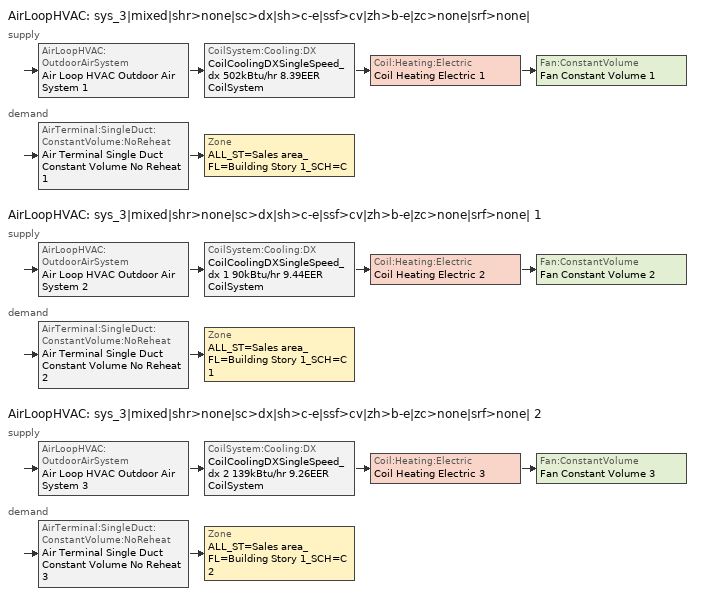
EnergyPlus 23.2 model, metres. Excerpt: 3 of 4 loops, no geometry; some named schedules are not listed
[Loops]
AirLoopHVAC 'sys_3|mixed|shr>none|sc>dx|sh>c-e|ssf>cv|zh>b-e|zc>none|srf>none|'
 supply: AirLoopHVAC:OutdoorAirSystem 'Air Loop HVAC Outdoor Air System 1' > CoilSystem:Cooling:DX 'CoilCoolingDXSingleSpeed_dx 502kBtu/hr 8.39EER CoilSystem' > Coil:Heating:Electric 'Coil Heating Electric 1' > Fan:ConstantVolume 'Fan Constant Volume 1'
 demand: AirTerminal:SingleDuct:ConstantVolume:NoReheat 'Air Terminal Single Duct Constant Volume No Reheat 1' > Zone 'ALL_ST=Sales area_FL=Building Story 1_SCH=C'
AirLoopHVAC 'sys_3|mixed|shr>none|sc>dx|sh>c-e|ssf>cv|zh>b-e|zc>none|srf>none| 1'
 supply: AirLoopHVAC:OutdoorAirSystem 'Air Loop HVAC Outdoor Air System 2' > CoilSystem:Cooling:DX 'CoilCoolingDXSingleSpeed_dx 1 90kBtu/hr 9.44EER CoilSystem' > Coil:Heating:Electric 'Coil Heating Electric 2' > Fan:ConstantVolume 'Fan Constant Volume 2'
 demand: AirTerminal:SingleDuct:ConstantVolume:NoReheat 'Air Terminal Single Duct Constant Volume No Reheat 2' > Zone 'ALL_ST=Sales area_FL=Building Story 1_SCH=C 1'
AirLoopHVAC 'sys_3|mixed|shr>none|sc>dx|sh>c-e|ssf>cv|zh>b-e|zc>none|srf>none| 2'
 supply: AirLoopHVAC:OutdoorAirSystem 'Air Loop HVAC Outdoor Air System 3' > CoilSystem:Cooling:DX 'CoilCoolingDXSingleSpeed_dx 2 139kBtu/hr 9.26EER CoilSystem' > Coil:Heating:Electric 'Coil Heating Electric 3' > Fan:ConstantVolume 'Fan Constant Volume 3'
 demand: AirTerminal:SingleDuct:ConstantVolume:NoReheat 'Air Terminal Single Duct Constant Volume No Reheat 3' > Zone 'ALL_ST=Sales area_FL=Building Story 1_SCH=C 2'
[ZoneControl:Thermostat] Temperature Difference Between Cutout And Setpoint {deltaC}=0
Name | Zone or ZoneList | Control Type Schedule | Control 1
ALL_ST=Sales area_FL=Building Story 1_SCH=C Thermostat | ALL_ST=Sales area_FL=Building Story 1_SCH=C | ALL_ST=Sales area_FL=Building Story 1_SCH=C Thermostat Schedule | Space Function Sales area Thermostat 21
ALL_ST=Sales area_FL=Building Story 1_SCH=C 1 Thermostat | ALL_ST=Sales area_FL=Building Story 1_SCH=C 1 | ALL_ST=Sales area_FL=Building Story 1_SCH=C 1 Thermostat Schedule | Space Function Sales area Thermostat 22
ALL_ST=Sales area_FL=Building Story 1_SCH=C 2 Thermostat | ALL_ST=Sales area_FL=Building Story 1_SCH=C 2 | ALL_ST=Sales area_FL=Building Story 1_SCH=C 2 Thermostat Schedule | Space Function Sales area Thermostat 23
[ThermostatSetpoint:DualSetpoint] Heating Setpoint Temperature Schedule=NECB-C-Thermostat Setpoint-Heating; Cooling Setpoint Temperature Schedule=NECB-C-Thermostat Setpoint-Cooling
Space Function Sales area Thermostat 21; Space Function Sales area Thermostat 22; Space Function Sales area Thermostat 23
[ZoneHVAC:Baseboard:Convective:Electric] Availability Schedule=Always On Discrete; Heating Design Capacity {W}=Autosize; Efficiency=1
Zone HVAC Baseboard Convective Electric 1; Zone HVAC Baseboard Convective Electric 2; Zone HVAC Baseboard Convective Electric 3
[AirTerminal:SingleDuct:ConstantVolume:NoReheat] Availability Schedule=Always On Discrete; Maximum Air Flow Rate {m3/s}=AutoSize
Air Terminal Single Duct Constant Volume No Reheat 1; Air Terminal Single Duct Constant Volume No Reheat 2; Air Terminal Single Duct Constant Volume No Reheat 3
[Zone equipment]
ALL_ST=Sales area_FL=Building Story 1_SCH=C: Zone HVAC Baseboard Convective Electric 1, Air Terminal Single Duct Constant Volume No Reheat 1
ALL_ST=Sales area_FL=Building Story 1_SCH=C 1: Zone HVAC Baseboard Convective Electric 2, Air Terminal Single Duct Constant Volume No Reheat 2
ALL_ST=Sales area_FL=Building Story 1_SCH=C 2: Zone HVAC Baseboard Convective Electric 3, Air Terminal Single Duct Constant Volume No Reheat 3
[Sizing:Zone] Zone Cooling Design Supply Air Temperature Input Method=TemperatureDifference; Zone Cooling Design Supply Air Temperature {C}=14; Zone Cooling Design Supply Air Temperature Difference {deltaC}=11; Zone Heating Design Supply Air Temperature Input Method=TemperatureDifference; Zone Heating Design Supply Air Temperature {C}=40; Zone Heating Design Supply Air Temperature Difference {deltaC}=21; Zone Cooling Design Supply Air Humidity Ratio {kgWater/kgDryAir}=0.0085; Zone Heating Design Supply Air Humidity Ratio {kgWater/kgDryAir}=0.008; Zone Heating Sizing Factor=1.3; Zone Cooling Sizing Factor=1.1; Cooling Design Air Flow Method=DesignDay; Cooling Design Air Flow Rate {m3/s}=0; Cooling Minimum Air Flow per Zone Floor Area {m3/s-m2}=0.000762; Cooling Minimum Air Flow {m3/s}=0; Cooling Minimum Air Flow Fraction=0; Heating Design Air Flow Method=DesignDay; Heating Design Air Flow Rate {m3/s}=0; Heating Maximum Air Flow per Zone Floor Area {m3/s-m2}=0.002032; Heating Maximum Air Flow {m3/s}=0.141576; Heating Maximum Air Flow Fraction=0.3; Account for Dedicated Outdoor Air System=No; Zone Load Sizing Method=Sensible Load Only No Latent Load; Zone Latent Cooling Design Supply Air Humidity Ratio Input Method=HumidityRatioDifference; Zone Cooling Design Supply Air Humidity Ratio Difference {kgWater/kgDryAir}=0.005; Zone Latent Heating Design Supply Air Humidity Ratio Input Method=HumidityRatioDifference; Zone Humidification Design Supply Air Humidity Ratio Difference {kgWater/kgDryAir}=0.005
Name | Design Specification Outdoor Air Object
ALL_ST=Sales area_FL=Building Story 1_SCH=C | ALL_ST=Sales area_FL=Building Story 1_SCH=C DSOA Space List
ALL_ST=Sales area_FL=Building Story 1_SCH=C 1 | ALL_ST=Sales area_FL=Building Story 1_SCH=C 1 DSOA Space List
ALL_ST=Sales area_FL=Building Story 1_SCH=C 2 | ALL_ST=Sales area_FL=Building Story 1_SCH=C 2 DSOA Space List
[Controller:MechanicalVentilation] Demand Controlled Ventilation=No; System Outdoor Air Method=ZoneSum; Design Specification Outdoor Air Object Name 1=Space Function Sales area Ventilation
Name | Availability Schedule | Zone or ZoneList Name 1
Controller Mechanical Ventilation 1 | sys_3|mixed|shr>none|sc>dx|sh>c-e|ssf>cv|zh>b-e|zc>none|srf>none| Occ Sch | ALL_ST=Sales area_FL=Building Story 1_SCH=C
Controller Mechanical Ventilation 2 | sys_3|mixed|shr>none|sc>dx|sh>c-e|ssf>cv|zh>b-e|zc>none|srf>none| 1 Occ Sch | ALL_ST=Sales area_FL=Building Story 1_SCH=C 1
Controller Mechanical Ventilation 3 | sys_3|mixed|shr>none|sc>dx|sh>c-e|ssf>cv|zh>b-e|zc>none|srf>none| 2 Occ Sch | ALL_ST=Sales area_FL=Building Story 1_SCH=C 2
[DesignSpecification:OutdoorAir]
Space Function Sales area Ventilation: Outdoor Air Method=Sum; Outdoor Air Flow per Person {m3/s-person}=0; Outdoor Air Flow per Zone Floor Area {m3/s-m2}=0.001524; Outdoor Air Flow per Zone {m3/s}=0; Outdoor Air Flow Air Changes per Hour {1/hr}=0
[DesignSpecification:OutdoorAir:SpaceList] Space Design Specification Outdoor Air Object Name 1=Space Function Sales area Ventilation
ALL_ST=Sales area_FL=Building Story 1_SCH=C DSOA Space List: Space Name 1=LGstore2; Space Name 2=SMstore1; Space Design Specification Outdoor Air Object Name 2=Space Function Sales area Ventilation; Space Name 3=SMstore2; Space Design Specification Outdoor Air Object Name 3=Space Function Sales area Ventilation; Space Name 4=SMstore3; Space Design Specification Outdoor Air Object Name 4=Space Function Sales area Ventilation; Space Name 5=SMstore4; Space Design Specification Outdoor Air Object Name 5=Space Function Sales area Ventilation; Space Name 6=SMstore5; Space Design Specification Outdoor Air Object Name 6=Space Function Sales area Ventilation; Space Name 7=SMstore6; Space Design Specification Outdoor Air Object Name 7=Space Function Sales area Ventilation; Space Name 8=SMstore7; Space Design Specification Outdoor Air Object Name 8=Space Function Sales area Ventilation
ALL_ST=Sales area_FL=Building Story 1_SCH=C 1 DSOA Space List: Space Name 1=SMstore8
ALL_ST=Sales area_FL=Building Story 1_SCH=C 2 DSOA Space List: Space Name 1=LGstore1
[AirLoopHVAC] Design Supply Air Flow Rate {m3/s}=AutoSize; Design Return Air Flow Fraction of Supply Air Flow=1
sys_3|mixed|shr>none|sc>dx|sh>c-e|ssf>cv|zh>b-e|zc>none|srf>none|; sys_3|mixed|shr>none|sc>dx|sh>c-e|ssf>cv|zh>b-e|zc>none|srf>none| 1; sys_3|mixed|shr>none|sc>dx|sh>c-e|ssf>cv|zh>b-e|zc>none|srf>none| 2
[Sizing:System] Type of Load to Size On=Sensible; Design Outdoor Air Flow Rate {m3/s}=Autosize; Central Heating Maximum System Air Flow Ratio=1; Preheat Design Temperature {C}=7; Preheat Design Humidity Ratio {kgWater/kgDryAir}=0.008; Precool Design Temperature {C}=13; Precool Design Humidity Ratio {kgWater/kgDryAir}=0.008; Central Cooling Design Supply Air Temperature {C}=13; Central Heating Design Supply Air Temperature {C}=43; Type of Zone Sum to Use=NonCoincident; 100% Outdoor Air in Cooling=No; 100% Outdoor Air in Heating=No; Central Cooling Design Supply Air Humidity Ratio {kgWater/kgDryAir}=0.0085; Central Heating Design Supply Air Humidity Ratio {kgWater/kgDryAir}=0.008; Cooling Supply Air Flow Rate Method=DesignDay; Cooling Supply Air Flow Rate {m3/s}=0; Cooling Supply Air Flow Rate Per Floor Area {m3/s-m2}=0.00996765; Cooling Fraction of Autosized Cooling Supply Air Flow Rate=1; Cooling Supply Air Flow Rate Per Unit Cooling Capacity {m3/s-W}=3.94755e-05; Heating Supply Air Flow Rate Method=DesignDay; Heating Supply Air Flow Rate {m3/s}=0; Heating Supply Air Flow Rate Per Floor Area {m3/s-m2}=0.00996765; Heating Fraction of Autosized Heating Supply Air Flow Rate=1; Heating Fraction of Autosized Cooling Supply Air Flow Rate=1; Heating Supply Air Flow Rate Per Unit Heating Capacity {m3/s-W}=3.15882e-05; System Outdoor Air Method=ZoneSum; Zone Maximum Outdoor Air Fraction=1; Cooling Design Capacity Method=CoolingDesignCapacity; Cooling Design Capacity {W}=Autosize; Cooling Design Capacity Per Floor Area {W/m2}=234.7; Fraction of Autosized Cooling Design Capacity=1; Heating Design Capacity Method=HeatingDesignCapacity; Heating Design Capacity {W}=Autosize; Heating Design Capacity Per Floor Area {W/m2}=157; Fraction of Autosized Heating Design Capacity=1; Central Cooling Capacity Control Method=OnOff; Occupant Diversity=Autosize
sys_3|mixed|shr>none|sc>dx|sh>c-e|ssf>cv|zh>b-e|zc>none|srf>none|; sys_3|mixed|shr>none|sc>dx|sh>c-e|ssf>cv|zh>b-e|zc>none|srf>none| 1; sys_3|mixed|shr>none|sc>dx|sh>c-e|ssf>cv|zh>b-e|zc>none|srf>none| 2
[Controller:OutdoorAir] Minimum Outdoor Air Flow Rate {m3/s}=Autosize; Maximum Outdoor Air Flow Rate {m3/s}=Autosize; Economizer Control Type=DifferentialEnthalpy; Economizer Control Action Type=ModulateFlow; Lockout Type=NoLockout; Minimum Limit Type=FixedMinimum; High Humidity Control=No; Control High Indoor Humidity Based on Outdoor Humidity Ratio=Yes; Heat Recovery Bypass Control Type=BypassWhenWithinEconomizerLimits; Economizer Operation Staging=InterlockedWithMechanicalCooling
Name | Minimum Outdoor Air Schedule | Mechanical Ventilation Controller
Controller Outdoor Air 1 | sys_3|mixed|shr>none|sc>dx|sh>c-e|ssf>cv|zh>b-e|zc>none|srf>none| Occ Sch | Controller Mechanical Ventilation 1
Controller Outdoor Air 2 | sys_3|mixed|shr>none|sc>dx|sh>c-e|ssf>cv|zh>b-e|zc>none|srf>none| 1 Occ Sch | Controller Mechanical Ventilation 2
Controller Outdoor Air 3 | sys_3|mixed|shr>none|sc>dx|sh>c-e|ssf>cv|zh>b-e|zc>none|srf>none| 2 Occ Sch | Controller Mechanical Ventilation 3
[SetpointManager:MixedAir] Control Variable=Temperature
Node 11 OS Default SPM; Node 10 OS Default SPM; Node 9 OS Default SPM; Node 21 OS Default SPM; Node 20 OS Default SPM; Node 19 OS Default SPM; Node 31 OS Default SPM; Node 30 OS Default SPM; Node 29 OS Default SPM
[CoilSystem:Cooling:DX] Availability Schedule=Always On Discrete
Name | Cooling Coil
CoilCoolingDXSingleSpeed_dx 502kBtu/hr 8.39EER CoilSystem | CoilCoolingDXSingleSpeed_dx 502kBtu/hr 8.39EER
CoilCoolingDXSingleSpeed_dx 1 90kBtu/hr 9.44EER CoilSystem | CoilCoolingDXSingleSpeed_dx 1 90kBtu/hr 9.44EER
CoilCoolingDXSingleSpeed_dx 2 139kBtu/hr 9.26EER CoilSystem | CoilCoolingDXSingleSpeed_dx 2 139kBtu/hr 9.26EER
[Coil:Cooling:DX:SingleSpeed] Availability Schedule=Always On Discrete; Gross Rated Total Cooling Capacity {W}=Autosize; Gross Rated Sensible Heat Ratio=Autosize; Rated Air Flow Rate {m3/s}=Autosize; Rated Evaporator Fan Power Per Volume Flow Rate 2017 {W/(m3/s)}=773.3; Rated Evaporator Fan Power Per Volume Flow Rate 2023 {W/(m3/s)}=934.4; Total Cooling Capacity Function of Temperature Curve=DXCOOL-NECB2011-REF-CAPFT; Total Cooling Capacity Function of Flow Fraction Curve=DXCOOL-NECB2011-REF-CAPFFLOW; Energy Input Ratio Function of Temperature Curve=DXCOOL-NECB2011-REF-COOLEIRFT; Energy Input Ratio Function of Flow Fraction Curve=DXCOOL-NECB2011-REF-COOLEIRFFLOW; Part Load Fraction Correlation Curve=DXCOOL-NECB2011-REF-COOLPLFFPLR; Minimum Outdoor Dry-Bulb Temperature for Compressor Operation {C}=-25; Nominal Time for Condensate Removal to Begin {s}=0; Ratio of Initial Moisture Evaporation Rate and Steady State Latent Capacity=0; Maximum Cycling Rate {cycles/hr}=0; Latent Capacity Time Constant {s}=0; Condenser Type=AirCooled; Evaporative Condenser Effectiveness=0.9; Evaporative Condenser Air Flow Rate {m3/s}=Autosize; Evaporative Condenser Pump Rated Power Consumption {W}=Autosize; Crankcase Heater Capacity {W}=0; Maximum Outdoor Dry-Bulb Temperature for Crankcase Heater Operation {C}=10; Basin Heater Capacity {W/K}=0; Basin Heater Setpoint Temperature {C}=2
Name | Gross Rated Cooling COP {W/W}
CoilCoolingDXSingleSpeed_dx 502kBtu/hr 8.39EER | 2.93053
CoilCoolingDXSingleSpeed_dx 1 90kBtu/hr 9.44EER | 3.28022
CoilCoolingDXSingleSpeed_dx 2 139kBtu/hr 9.26EER | 3.22027
[Coil:Heating:Electric] Availability Schedule=Always On Discrete; Efficiency=1; Nominal Capacity {W}=Autosize
Coil Heating Electric 1; Coil Heating Electric 2; Coil Heating Electric 3
[Fan:ConstantVolume] Fan Total Efficiency=0.39975; Pressure Rise {Pa}=640; Maximum Flow Rate {m3/s}=AutoSize; Motor Efficiency=0.615; Motor In Airstream Fraction=1
Name | Availability Schedule
Fan Constant Volume 1 | sys_3|mixed|shr>none|sc>dx|sh>c-e|ssf>cv|zh>b-e|zc>none|srf>none| Occ Sch
Fan Constant Volume 2 | sys_3|mixed|shr>none|sc>dx|sh>c-e|ssf>cv|zh>b-e|zc>none|srf>none| 1 Occ Sch
Fan Constant Volume 3 | sys_3|mixed|shr>none|sc>dx|sh>c-e|ssf>cv|zh>b-e|zc>none|srf>none| 2 Occ Sch
[SetpointManager:SingleZone:Reheat] Control Variable=Temperature; Minimum Supply Air Temperature {C}=13; Maximum Supply Air Temperature {C}=43
Name | Control Zone
Setpoint Manager Single Zone Reheat 1 | ALL_ST=Sales area_FL=Building Story 1_SCH=C
Setpoint Manager Single Zone Reheat 2 | ALL_ST=Sales area_FL=Building Story 1_SCH=C 1
Setpoint Manager Single Zone Reheat 3 | ALL_ST=Sales area_FL=Building Story 1_SCH=C 2
[Schedule:Day:Interval]
NECB-C-Thermostat Setpoint-Heating Sun|Hol Day: No, 09:00, 18, 10:00, 20, 19:00, 22, 24:00, 18
NECB-C-Thermostat Setpoint-Heating Default|Wkdy Day; NECB-C-Thermostat Setpoint-Heating Sat Day; NECB-C-Thermostat Setpoint-Heating Default: No, 07:00, 18, 08:00, 20, 21:00, 22, 24:00, 18
NECB-C-Thermostat Setpoint-Cooling Sun|Hol Day: No, 07:00, 35, 19:00, 24, 24:00, 35
Schedule Day 6; Schedule Day 8; Schedule Day 10: No, 09:00, 0, 19:00, 1, 24:00, 0
sys_3|mixed|shr>none|sc>dx|sh>c-e|ssf>cv|zh>b-e|zc>none|srf>none| Occ Sch Default; Schedule Day 5; sys_3|mixed|shr>none|sc>dx|sh>c-e|ssf>cv|zh>b-e|zc>none|srf>none| 1 Occ Sch Default; Schedule Day 7; sys_3|mixed|shr>none|sc>dx|sh>c-e|ssf>cv|zh>b-e|zc>none|srf>none| 2 Occ Sch Default; Schedule Day 9: No, 09:00, 0, 21:00, 1, 24:00, 0
sys_3|mixed|shr>none|sc>dx|sh>c-e|ssf>cv|zh>b-e|zc>none|srf>none| Occ Sch Summer Design Day; sys_3|mixed|shr>none|sc>dx|sh>c-e|ssf>cv|zh>b-e|zc>none|srf>none| Occ Sch Winter Design Day; sys_3|mixed|shr>none|sc>dx|sh>c-e|ssf>cv|zh>b-e|zc>none|srf>none| 1 Occ Sch Summer Design Day; sys_3|mixed|shr>none|sc>dx|sh>c-e|ssf>cv|zh>b-e|zc>none|srf>none| 1 Occ Sch Winter Design Day; sys_3|mixed|shr>none|sc>dx|sh>c-e|ssf>cv|zh>b-e|zc>none|srf>none| 2 Occ Sch Summer Design Day; sys_3|mixed|shr>none|sc>dx|sh>c-e|ssf>cv|zh>b-e|zc>none|srf>none| 2 Occ Sch Winter Design Day: No, 24:00, 1
[Schedule:Week:Daily]
NECB-C-Thermostat Setpoint-Heating Week Rule - Jan1-Dec31: NECB-C-Thermostat Setpoint-Heating Sun|Hol Day, NECB-C-Thermostat Setpoint-Heating Default|Wkdy Day, NECB-C-Thermostat Setpoint-Heating Default|Wkdy Day, NECB-C-Thermostat Setpoint-Heating Default|Wkdy Day, NECB-C-Thermostat Setpoint-Heating Default|Wkdy Day, NECB-C-Thermostat Setpoint-Heating Default|Wkdy Day, NECB-C-Thermostat Setpoint-Heating Sat Day, NECB-C-Thermostat Setpoint-Heating Default, NECB-C-Thermostat Setpoint-Heating Default, NECB-C-Thermostat Setpoint-Heating Default, NECB-C-Thermostat Setpoint-Heating Default, NECB-C-Thermostat Setpoint-Heating Default
NECB-C-Thermostat Setpoint-Cooling Week Rule - Jan1-Dec31: NECB-C-Thermostat Setpoint-Cooling Sun|Hol Day, NECB-C-Thermostat Setpoint-Cooling Default|Wkdy Day, NECB-C-Thermostat Setpoint-Cooling Default|Wkdy Day, NECB-C-Thermostat Setpoint-Cooling Default|Wkdy Day, NECB-C-Thermostat Setpoint-Cooling Default|Wkdy Day, NECB-C-Thermostat Setpoint-Cooling Default|Wkdy Day, NECB-C-Thermostat Setpoint-Cooling Sat Day, NECB-C-Thermostat Setpoint-Cooling Default, NECB-C-Thermostat Setpoint-Cooling Default, NECB-C-Thermostat Setpoint-Cooling Default, NECB-C-Thermostat Setpoint-Cooling Default, NECB-C-Thermostat Setpoint-Cooling Default
sys_3|mixed|shr>none|sc>dx|sh>c-e|ssf>cv|zh>b-e|zc>none|srf>none| Occ Sch Week Rule - Jan1-Dec31: Schedule Day 6, sys_3|mixed|shr>none|sc>dx|sh>c-e|ssf>cv|zh>b-e|zc>none|srf>none| Occ Sch Default, sys_3|mixed|shr>none|sc>dx|sh>c-e|ssf>cv|zh>b-e|zc>none|srf>none| Occ Sch Default, sys_3|mixed|shr>none|sc>dx|sh>c-e|ssf>cv|zh>b-e|zc>none|srf>none| Occ Sch Default, sys_3|mixed|shr>none|sc>dx|sh>c-e|ssf>cv|zh>b-e|zc>none|srf>none| Occ Sch Default, sys_3|mixed|shr>none|sc>dx|sh>c-e|ssf>cv|zh>b-e|zc>none|srf>none| Occ Sch Default, Schedule Day 5, sys_3|mixed|shr>none|sc>dx|sh>c-e|ssf>cv|zh>b-e|zc>none|srf>none| Occ Sch Default, sys_3|mixed|shr>none|sc>dx|sh>c-e|ssf>cv|zh>b-e|zc>none|srf>none| Occ Sch Summer Design Day, sys_3|mixed|shr>none|sc>dx|sh>c-e|ssf>cv|zh>b-e|zc>none|srf>none| Occ Sch Winter Design Day, sys_3|mixed|shr>none|sc>dx|sh>c-e|ssf>cv|zh>b-e|zc>none|srf>none| Occ Sch Default, sys_3|mixed|shr>none|sc>dx|sh>c-e|ssf>cv|zh>b-e|zc>none|srf>none| Occ Sch Default
sys_3|mixed|shr>none|sc>dx|sh>c-e|ssf>cv|zh>b-e|zc>none|srf>none| 1 Occ Sch Week Rule - Jan1-Dec31: Schedule Day 8, sys_3|mixed|shr>none|sc>dx|sh>c-e|ssf>cv|zh>b-e|zc>none|srf>none| 1 Occ Sch Default, sys_3|mixed|shr>none|sc>dx|sh>c-e|ssf>cv|zh>b-e|zc>none|srf>none| 1 Occ Sch Default, sys_3|mixed|shr>none|sc>dx|sh>c-e|ssf>cv|zh>b-e|zc>none|srf>none| 1 Occ Sch Default, sys_3|mixed|shr>none|sc>dx|sh>c-e|ssf>cv|zh>b-e|zc>none|srf>none| 1 Occ Sch Default, sys_3|mixed|shr>none|sc>dx|sh>c-e|ssf>cv|zh>b-e|zc>none|srf>none| 1 Occ Sch Default, Schedule Day 7, sys_3|mixed|shr>none|sc>dx|sh>c-e|ssf>cv|zh>b-e|zc>none|srf>none| 1 Occ Sch Default, sys_3|mixed|shr>none|sc>dx|sh>c-e|ssf>cv|zh>b-e|zc>none|srf>none| 1 Occ Sch Summer Design Day, sys_3|mixed|shr>none|sc>dx|sh>c-e|ssf>cv|zh>b-e|zc>none|srf>none| 1 Occ Sch Winter Design Day, sys_3|mixed|shr>none|sc>dx|sh>c-e|ssf>cv|zh>b-e|zc>none|srf>none| 1 Occ Sch Default, sys_3|mixed|shr>none|sc>dx|sh>c-e|ssf>cv|zh>b-e|zc>none|srf>none| 1 Occ Sch Default
sys_3|mixed|shr>none|sc>dx|sh>c-e|ssf>cv|zh>b-e|zc>none|srf>none| 2 Occ Sch Week Rule - Jan1-Dec31: Schedule Day 10, sys_3|mixed|shr>none|sc>dx|sh>c-e|ssf>cv|zh>b-e|zc>none|srf>none| 2 Occ Sch Default, sys_3|mixed|shr>none|sc>dx|sh>c-e|ssf>cv|zh>b-e|zc>none|srf>none| 2 Occ Sch Default, sys_3|mixed|shr>none|sc>dx|sh>c-e|ssf>cv|zh>b-e|zc>none|srf>none| 2 Occ Sch Default, sys_3|mixed|shr>none|sc>dx|sh>c-e|ssf>cv|zh>b-e|zc>none|srf>none| 2 Occ Sch Default, sys_3|mixed|shr>none|sc>dx|sh>c-e|ssf>cv|zh>b-e|zc>none|srf>none| 2 Occ Sch Default, Schedule Day 9, sys_3|mixed|shr>none|sc>dx|sh>c-e|ssf>cv|zh>b-e|zc>none|srf>none| 2 Occ Sch Default, sys_3|mixed|shr>none|sc>dx|sh>c-e|ssf>cv|zh>b-e|zc>none|srf>none| 2 Occ Sch Summer Design Day, sys_3|mixed|shr>none|sc>dx|sh>c-e|ssf>cv|zh>b-e|zc>none|srf>none| 2 Occ Sch Winter Design Day, sys_3|mixed|shr>none|sc>dx|sh>c-e|ssf>cv|zh>b-e|zc>none|srf>none| 2 Occ Sch Default, sys_3|mixed|shr>none|sc>dx|sh>c-e|ssf>cv|zh>b-e|zc>none|srf>none| 2 Occ Sch Default
[Schedule:Year]
NECB-C-Thermostat Setpoint-Heating: NECB-C-Thermostat Setpoint-Heating Week Rule - Jan1-Dec31, 1, 1, 12, 31
NECB-C-Thermostat Setpoint-Cooling: NECB-C-Thermostat Setpoint-Cooling Week Rule - Jan1-Dec31, 1, 1, 12, 31
sys_3|mixed|shr>none|sc>dx|sh>c-e|ssf>cv|zh>b-e|zc>none|srf>none| Occ Sch: sys_3|mixed|shr>none|sc>dx|sh>c-e|ssf>cv|zh>b-e|zc>none|srf>none| Occ Sch Week Rule - Jan1-Dec31, 1, 1, 12, 31
sys_3|mixed|shr>none|sc>dx|sh>c-e|ssf>cv|zh>b-e|zc>none|srf>none| 1 Occ Sch: sys_3|mixed|shr>none|sc>dx|sh>c-e|ssf>cv|zh>b-e|zc>none|srf>none| 1 Occ Sch Week Rule - Jan1-Dec31, 1, 1, 12, 31
sys_3|mixed|shr>none|sc>dx|sh>c-e|ssf>cv|zh>b-e|zc>none|srf>none| 2 Occ Sch: sys_3|mixed|shr>none|sc>dx|sh>c-e|ssf>cv|zh>b-e|zc>none|srf>none| 2 Occ Sch Week Rule - Jan1-Dec31, 1, 1, 12, 31
[Schedule:Compact]
ALL_ST=Sales area_FL=Building Story 1_SCH=C Thermostat Schedule; ALL_ST=Sales area_FL=Building Story 1_SCH=C 1 Thermostat Schedule; ALL_ST=Sales area_FL=Building Story 1_SCH=C 2 Thermostat Schedule: Through: 12/31, For: AllDays, Until: 24:00, 4
[Schedule:Constant]
Always On Discrete: Hourly Value=1
[Curve:Biquadratic] Minimum Value of x {BasedOnField A2}=13; Maximum Value of x {BasedOnField A2}=24; Minimum Value of y {BasedOnField A3}=24; Maximum Value of y {BasedOnField A3}=46
Name | Coefficient1 Constant | Coefficient2 x | Coefficient3 x**2 | Coefficient4 y | Coefficient5 y**2 | Coefficient6 x*y
DXCOOL-NECB2011-REF-CAPFT | 0.867905 | 0.0142459 | 0.00055436 | -0.0075575 | 3.3e-05 | -0.0001918
DXCOOL-NECB2011-REF-COOLEIRFT | 0.114171 | 0.0281822 | -0.0004199 | 0.0214108 | 0.000161028 | -0.000679104
[Curve:Quadratic] Minimum Value of x {BasedOnField A2}=0.5; Maximum Value of x {BasedOnField A2}=1.5
Name | Coefficient1 Constant | Coefficient2 x | Coefficient3 x**2
DXCOOL-NECB2011-REF-CAPFFLOW | 0.8 | 0.2 | 0
DXCOOL-NECB2011-REF-COOLEIRFFLOW | 1.1552 | -0.1808 | 0.0256
[Curve:Cubic]
DXCOOL-NECB2011-REF-COOLPLFFPLR: Coefficient1 Constant=0.0277; Coefficient2 x=4.9151; Coefficient3 x**2=-8.184; Coefficient4 x**3=4.2702; Minimum Value of x {BasedOnField A2}=0.7; Maximum Value of x {BasedOnField A2}=1
